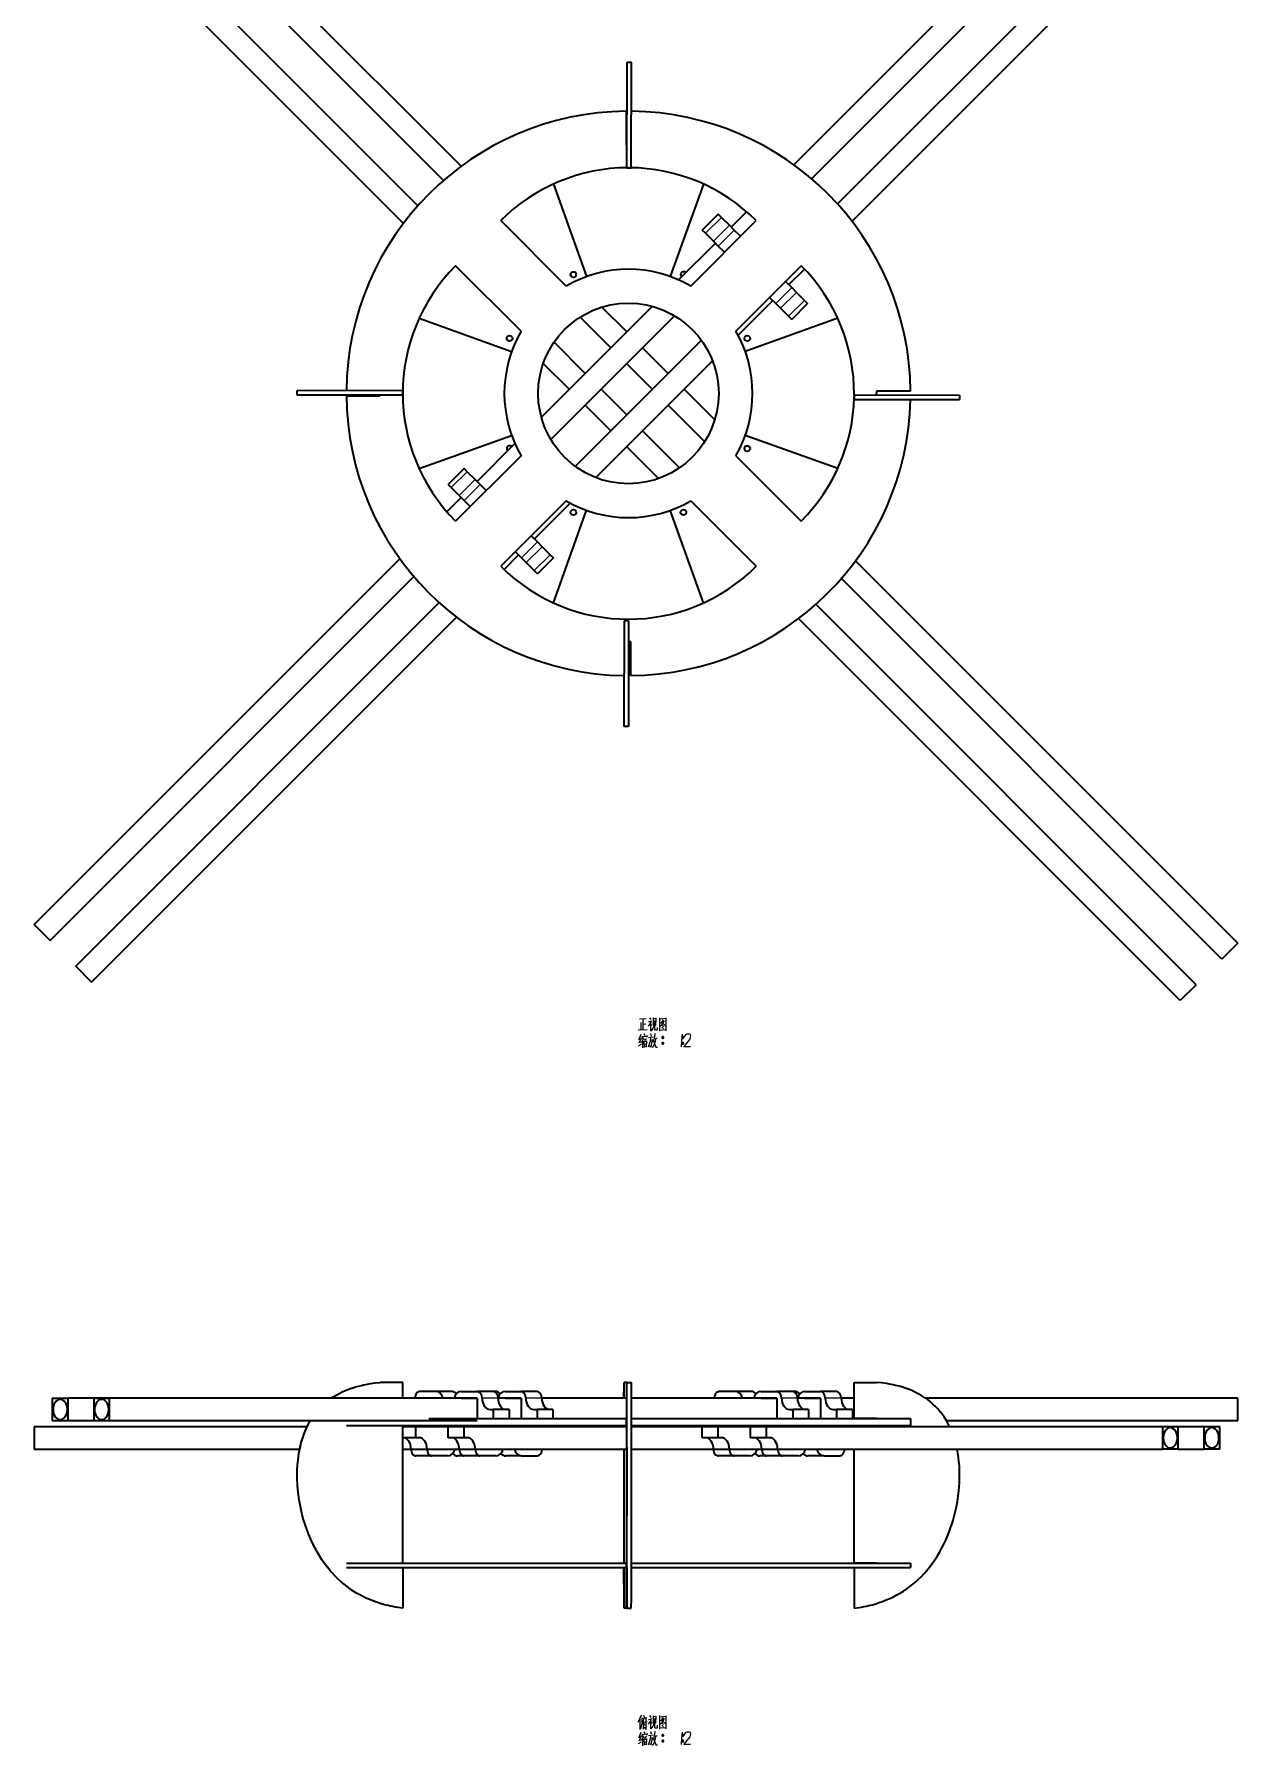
# Model space of a CAD drawing. Extents: x 100 to 1025, y 126 to 801.
# Drawn here: x 290.7 to 557.4, y 125.7 to 504.7 of the extents above; entities that cross this region are included whole.
import ezdxf

# ---------------------------------------------------------------- set-up
doc = ezdxf.new("R2010")
doc.units = 0

msp = doc.modelspace()

# ---------------------------------------------------------------- linework, layer by layer
at = {"color": 7, "lineweight": 35}
for p, q in [((459, 475.83), (540.69, 557.51)), ((462.96, 472.72), (544.22, 553.98)), ((381.4, 472.36), (303.9, 549.85)), ((385.32, 475.5), (307.44, 553.39)), ((468.7, 467.14), (549.88, 548.32)), ((375.71, 466.74), (298.25, 544.2)), ((471.92, 463.29), (553.42, 544.78)), ((372.52, 462.85), (294.71, 540.66)), ((422.02, 475.18), (422.07, 498.57)), ((423.02, 475.18), (423.07, 498.57)), ((405.75, 471.55), (413.1, 451.06)), ((439.03, 471.55), (431.67, 451.06)), ((408.59, 448.97), (394.1, 463.46)), ((436.18, 448.97), (450.67, 463.46)), ((398.59, 438.97), (384.1, 453.46)), ((446.18, 438.97), (460.67, 453.46)), ((403.09, 419.92), (427.65, 444.47)), ((376.01, 441.82), (396.5, 434.47)), ((405.2, 414.95), (432.61, 442.37)), ((468.76, 441.82), (448.27, 434.47)), ((410.59, 409.03), (438.54, 436.98)), ((415.16, 406.53), (441.04, 432.4)), ((372.39, 425.78), (348.99, 425.83)), ((372.39, 424.78), (348.99, 424.83)), ((472.38, 424.87), (495.77, 424.82)), ((472.38, 423.87), (495.77, 423.82)), ((376.01, 408.54), (396.5, 415.89)), ((468.76, 408.54), (448.27, 415.89)), ((398.59, 411.39), (384.1, 396.89)), ((446.18, 411.39), (460.67, 396.89)), ((408.59, 401.39), (394.1, 386.89)), ((405.75, 378.8), (413.1, 399.29)), ((439.03, 378.8), (431.67, 399.29)), ((436.18, 401.39), (450.67, 386.89)), ((290.73, 307.55), (371.74, 388.56)), ((557.4, 303.43), (472.71, 388.12)), ((294.26, 304.01), (374.85, 384.6)), ((553.87, 299.89), (469.57, 384.19)), ((299.92, 298.36), (380.42, 378.86)), ((303.45, 294.82), (384.28, 375.64)), ((544.67, 290.7), (460.06, 375.31)), ((548.21, 294.23), (463.94, 378.5)), ((421.43, 374.83), (421.38, 351.43)), ((422.43, 374.83), (422.38, 351.43)), ((379.71, 202.63), (298.25, 202.63)), ((388.9, 202.63), (307.44, 202.63)), ((446.06, 202.63), (423.06, 202.63)), ((455.25, 202.63), (423.06, 202.63)), ((548.21, 202.63), (488.26, 202.63)), ((557.4, 202.63), (488.26, 202.63)), ((388.9, 197.63), (307.44, 197.63)), ((378.19, 198.13), (421.89, 198.13)), ((423.06, 198.13), (466.58, 198.13)), ((557.4, 197.63), (492.87, 197.63)), ((290.73, 196.38), (351.22, 196.38)), ((299.92, 196.38), (351.22, 196.38)), ((372.39, 166.13), (372.39, 196.63)), ((372.39, 196.38), (422.02, 196.38)), ((372.39, 196.38), (422.02, 196.38)), ((378.19, 196.63), (421.89, 196.63)), ((422.02, 166.13), (422.02, 196.63)), ((423.07, 196.63), (466.58, 196.63)), ((423.07, 196.38), (540.69, 196.38)), ((423.07, 196.38), (549.88, 196.38)), ((290.73, 191.38), (349.56, 191.38)), ((372.39, 191.38), (422.02, 191.38)), ((421.43, 166.13), (421.43, 191.38)), ((423.07, 191.38), (540.69, 191.38)), ((472.38, 166.13), (472.38, 191.38)), ((472.38, 166.13), (472.38, 191.38)), ((378.19, 166.13), (421.89, 166.13)), ((378.19, 165.13), (421.89, 165.13)), ((423.06, 166.13), (466.58, 166.13)), ((423.06, 165.13), (466.58, 165.13))]:
    msp.add_line(p, q, dxfattribs=at)
at = {"color": 7, "lineweight": 35, "ltscale": 0.025}
for p, q in [((422.07, 498.57), (423.07, 498.57)), ((422.02, 475.18), (423.02, 475.18)), ((348.99, 424.83), (348.99, 425.83)), ((372.39, 424.78), (372.39, 425.78)), ((472.38, 424.87), (472.38, 423.87)), ((495.77, 424.82), (495.77, 423.82)), ((386.68, 407.85), (385.97, 408.56)), ((383.14, 404.32), (382.43, 405.03)), ((405.06, 389.47), (405.77, 388.76)), ((401.53, 385.93), (402.23, 385.23)), ((422.43, 374.83), (421.43, 374.83)), ((422.38, 351.43), (421.38, 351.43)), ((422.03, 206.13), (423.03, 206.13)), ((421.89, 166.13), (421.89, 165.13)), ((422.03, 165.13), (422.03, 166.13)), ((484.88, 166.13), (484.88, 165.13)), ((422.02, 156.13), (423.02, 156.13))]:
    msp.add_line(p, q, dxfattribs=at)
at = {"color": 7, "lineweight": 35, "ltscale": 0.1875}
for p, q in [((421.89, 487.68), (421.89, 480.18)), ((359.89, 424.68), (367.39, 424.68)), ((484.88, 425.68), (477.38, 425.68)), ((422.89, 362.68), (422.89, 370.18))]:
    msp.add_line(p, q, dxfattribs=at)
at = {"color": 7, "lineweight": 35, "ltscale": 0.003667}
for p, q in [((421.89, 480.18), (422.03, 480.18)), ((422.03, 198.13), (421.89, 198.13)), ((422.03, 196.63), (421.89, 196.63)), ((421.89, 166.13), (422.03, 166.13)), ((421.89, 165.13), (422.03, 165.13))]:
    msp.add_line(p, q, dxfattribs=at)
at = {"color": 7, "lineweight": 35, "ltscale": 0.125}
for p, q in [((442.3, 464.89), (438.76, 461.36)), ((462.1, 445.09), (458.56, 441.56)), ((294.26, 304.01), (290.73, 307.55)), ((557.4, 303.43), (553.87, 299.89)), ((303.45, 294.82), (299.92, 298.36)), ((548.21, 294.23), (544.67, 290.7)), ((472.38, 206.13), (477.38, 206.13)), ((294.71, 202.63), (294.71, 197.63)), ((298.25, 197.63), (298.25, 202.63)), ((303.9, 202.63), (303.9, 197.63)), ((307.44, 197.63), (307.44, 202.63)), ((557.4, 197.63), (557.4, 202.63)), ((477.38, 198.13), (472.38, 198.13)), ((290.73, 196.38), (290.73, 191.38)), ((540.69, 196.38), (540.69, 191.38)), ((544.22, 191.38), (544.22, 196.38)), ((549.88, 196.38), (549.88, 191.38)), ((553.42, 191.38), (553.42, 196.38)), ((477.38, 166.13), (472.38, 166.13))]:
    msp.add_line(p, q, dxfattribs=at)
at = {"color": 7, "lineweight": 13, "ltscale": 0.125}
for p, q in [((443.01, 464.18), (439.47, 460.65)), ((444.78, 462.42), (441.24, 458.88)), ((445.84, 461.36), (442.3, 457.82)), ((458.56, 448.63), (455.03, 445.09)), ((459.62, 447.57), (456.09, 444.03)), ((461.39, 445.8), (457.86, 442.26)), ((386.68, 407.85), (383.14, 404.32)), ((388.45, 406.09), (384.91, 402.55)), ((389.51, 405.03), (385.97, 401.49)), ((402.23, 392.3), (398.7, 388.76)), ((403.29, 391.24), (399.76, 387.7)), ((405.06, 389.47), (401.53, 385.93))]:
    msp.add_line(p, q, dxfattribs=at)
at = {"color": 7, "lineweight": 35, "ltscale": 0.025001}
for p, q in [((443.01, 464.18), (442.3, 464.89)), ((461.39, 445.8), (462.1, 445.09))]:
    msp.add_line(p, q, dxfattribs=at)
at = {"color": 7, "lineweight": 35, "ltscale": 0.0625}
for p, q in [((443.01, 464.18), (444.78, 462.42)), ((439.47, 460.65), (441.24, 458.88)), ((459.62, 447.57), (461.39, 445.8)), ((456.09, 444.03), (457.86, 442.26)), ((386.68, 407.85), (388.45, 406.09)), ((383.14, 404.32), (384.91, 402.55)), ((403.29, 391.24), (405.06, 389.47)), ((399.76, 387.7), (401.53, 385.93)), ((375.29, 193.88), (375.29, 196.38)), ((382.43, 193.88), (382.43, 196.38)), ((385.97, 193.88), (385.97, 196.38)), ((438.76, 193.88), (438.76, 196.38)), ((442.3, 193.88), (442.3, 196.38)), ((449.44, 193.88), (449.44, 196.38)), ((452.98, 193.88), (452.98, 196.38))]:
    msp.add_line(p, q, dxfattribs=at)
at = {"color": 7, "lineweight": 35, "ltscale": 0.120171}
msp.add_line((445.18, 462.01), (448.58, 465.41), dxfattribs=at)
at = {"color": 7, "lineweight": 35, "ltscale": 0.024999}
for p, q in [((439.47, 460.65), (438.76, 461.36)), ((457.86, 442.26), (458.56, 441.56))]:
    msp.add_line(p, q, dxfattribs=at)
at = {"color": 7, "lineweight": 35, "ltscale": 0.0375}
for p, q in [((441.24, 458.88), (442.3, 457.82)), ((444.78, 462.42), (445.84, 461.36)), ((458.56, 448.63), (459.62, 447.57)), ((455.03, 445.09), (456.09, 444.03)), ((388.45, 406.09), (389.51, 405.03)), ((384.91, 402.55), (385.97, 401.49)), ((402.23, 392.3), (403.29, 391.24)), ((398.7, 388.76), (399.76, 387.7)), ((421.89, 198.13), (421.89, 196.63)), ((422.03, 196.63), (422.03, 198.13)), ((484.88, 198.13), (484.88, 196.63))]:
    msp.add_line(p, q, dxfattribs=at)
at = {"color": 7, "lineweight": 35, "ltscale": 0.048224}
for p, q in [((447.2, 459.99), (445.84, 461.36)), ((443.66, 456.46), (442.3, 457.82)), ((390.87, 403.66), (389.51, 405.03)), ((387.33, 400.13), (385.97, 401.49))]:
    msp.add_line(p, q, dxfattribs=at)
at = {"color": 7, "lineweight": 35, "ltscale": 0.28787}
msp.add_line((433.51, 450.33), (441.65, 458.47), dxfattribs=at)
at = {"color": 7, "lineweight": 35, "ltscale": 0.002708}
for p, q in [((409.79, 451.04), (409.71, 451.12)), ((448.32, 412.5), (448.25, 412.58))]:
    msp.add_line(p, q, dxfattribs=at)
at = {"color": 7, "lineweight": 35, "ltscale": 0.122397}
msp.add_line((457.91, 449.28), (461.37, 452.74), dxfattribs=at)
at = {"color": 7, "lineweight": 35, "ltscale": 0.048222}
for p, q in [((457.2, 449.99), (458.56, 448.63)), ((400.87, 393.66), (402.23, 392.3)), ((397.33, 390.13), (398.7, 388.76))]:
    msp.add_line(p, q, dxfattribs=at)
at = {"color": 7, "lineweight": 35, "ltscale": 0.193586}
msp.add_line((422, 438.83), (416.53, 444.3), dxfattribs=at)
at = {"color": 7, "lineweight": 35, "ltscale": 0.271892}
msp.add_line((446.69, 438.05), (454.38, 445.74), dxfattribs=at)
at = {"color": 7, "lineweight": 35, "ltscale": 0.048223}
msp.add_line((453.66, 446.46), (455.03, 445.09), dxfattribs=at)
at = {"color": 7, "lineweight": 35, "ltscale": 0.239829}
msp.add_line((418.47, 435.29), (411.68, 442.07), dxfattribs=at)
at = {"color": 7, "lineweight": 35, "ltscale": 0.243681}
msp.add_line((412.81, 429.63), (405.92, 436.53), dxfattribs=at)
at = {"color": 7, "lineweight": 35, "ltscale": 0.2}
for p, q in [((431.19, 429.63), (425.54, 435.29)), ((427.66, 426.1), (422, 431.75)), ((422, 420.44), (416.34, 426.1)), ((418.47, 416.91), (412.81, 422.56)), ((422.02, 198.13), (422.02, 206.13)), ((472.38, 198.13), (472.38, 206.13)), ((472.38, 198.13), (472.38, 206.13))]:
    msp.add_line(p, q, dxfattribs=at)
at = {"color": 7, "lineweight": 35, "ltscale": 0.203096}
msp.add_line((409.27, 426.1), (403.53, 431.84), dxfattribs=at)
at = {"color": 7, "lineweight": 35, "ltscale": 0.002821}
msp.add_line((367.39, 424.68), (367.39, 424.79), dxfattribs=at)
at = {"color": 7, "lineweight": 35, "ltscale": 0.239683}
msp.add_line((441.51, 419.32), (434.73, 426.1), dxfattribs=at)
at = {"color": 7, "lineweight": 35, "ltscale": 0.000147247}
msp.add_line((472.39, 424.87), (472.38, 424.87), dxfattribs=at)
at = {"color": 7, "lineweight": 35, "ltscale": 0.0125}
msp.add_line((477.38, 425.68), (477.38, 425.18), dxfattribs=at)
at = {"color": 7, "lineweight": 35, "ltscale": 0.007969}
msp.add_line((477.38, 424.86), (477.38, 425.18), dxfattribs=at)
at = {"color": 7, "lineweight": 35, "ltscale": 0.285926}
msp.add_line((439.28, 414.47), (431.19, 422.56), dxfattribs=at)
at = {"color": 7, "lineweight": 35, "ltscale": 0.296308}
msp.add_line((388.85, 405.68), (397.23, 414.06), dxfattribs=at)
at = {"color": 7, "lineweight": 35, "ltscale": 0.249193}
msp.add_line((429.05, 406.32), (422, 413.37), dxfattribs=at)
at = {"color": 7, "lineweight": 35, "ltscale": 0.289778}
msp.add_line((433.73, 408.71), (425.54, 416.91), dxfattribs=at)
at = {"color": 7, "lineweight": 35, "ltscale": 0.125001}
for p, q in [((385.97, 408.56), (382.43, 405.03)), ((405.77, 388.76), (402.23, 385.23))]:
    msp.add_line(p, q, dxfattribs=at)
at = {"color": 7, "lineweight": 35, "ltscale": 0.111734}
msp.add_line((382.16, 398.98), (385.32, 402.14), dxfattribs=at)
at = {"color": 7, "lineweight": 35, "ltscale": 0.28033}
msp.add_line((401.58, 392.95), (409.51, 400.88), dxfattribs=at)
at = {"color": 7, "lineweight": 35, "ltscale": 0.11396}
msp.add_line((394.82, 386.19), (398.05, 389.41), dxfattribs=at)
at = {"color": 7, "lineweight": 35, "ltscale": 0.011687}
msp.add_line((422.89, 370.18), (422.42, 370.18), dxfattribs=at)
at = {"color": 7, "lineweight": 35, "ltscale": 0.124999}
for p, q in [((372.39, 206.13), (367.39, 206.13)), ((367.39, 166.13), (372.39, 166.13))]:
    msp.add_line(p, q, dxfattribs=at)
at = {"color": 7, "lineweight": 35, "ltscale": 0.087501}
for p, q in [((372.39, 202.63), (372.39, 206.13)), ((421.43, 202.63), (421.43, 206.13))]:
    msp.add_line(p, q, dxfattribs=at)
at = {"color": 7, "lineweight": 35, "ltscale": 0.000260162}
for p, q in [((421.43, 206.13), (421.42, 206.13)), ((421.42, 166.13), (421.43, 166.13))]:
    msp.add_line(p, q, dxfattribs=at)
at = {"color": 7, "lineweight": 35, "ltscale": 0.014854}
for p, q in [((422.02, 206.13), (421.43, 206.13)), ((422.02, 166.13), (421.43, 166.13)), ((422.02, 156.13), (421.43, 156.13))]:
    msp.add_line(p, q, dxfattribs=at)
at = {"color": 7, "lineweight": 35, "ltscale": 0.000260925}
for p, q in [((422.02, 206.13), (422.03, 206.13)), ((422.03, 198.13), (422.02, 198.13)), ((422.03, 166.13), (422.02, 166.13))]:
    msp.add_line(p, q, dxfattribs=at)
at = {"color": 7, "lineweight": 35, "ltscale": 0.088389}
for p, q in [((294.71, 202.63), (298.25, 202.63)), ((383.24, 204.13), (379.71, 204.13)), ((392.44, 204.13), (388.9, 204.13)), ((395.06, 204.13), (398.59, 204.13)), ((395.06, 202.63), (398.59, 202.63)), ((446.06, 204.13), (442.52, 204.13)), ((446.06, 202.63), (442.52, 202.63)), ((451.71, 204.13), (455.25, 204.13)), ((451.71, 202.63), (455.25, 202.63)), ((298.25, 197.63), (294.71, 197.63)), ((462.32, 200.13), (458.79, 200.13)), ((472.01, 200.13), (468.48, 200.13)), ((382.37, 196.38), (378.83, 196.38)), ((385.97, 196.38), (382.43, 196.38)), ((385.97, 193.88), (382.43, 193.88)), ((402.23, 196.38), (405.77, 196.38)), ((445.84, 196.38), (442.3, 196.38)), ((460.05, 196.38), (456.51, 196.38)), ((469.24, 196.38), (465.7, 196.38)), ((382.37, 189.88), (378.83, 189.88)), ((445.84, 189.88), (442.3, 189.88)), ((460.05, 189.88), (456.51, 189.88)), ((465.7, 189.88), (469.24, 189.88))]:
    msp.add_line(p, q, dxfattribs=at)
at = {"color": 7, "lineweight": 35, "ltscale": 0.088388}
for p, q in [((303.9, 202.63), (307.44, 202.63)), ((379.71, 204.13), (376.17, 204.13)), ((379.71, 202.63), (376.17, 202.63)), ((385.36, 204.13), (388.9, 204.13)), ((385.36, 202.63), (388.9, 202.63)), ((402.13, 204.13), (398.59, 204.13)), ((449.59, 204.13), (446.06, 204.13)), ((458.79, 204.13), (455.25, 204.13)), ((461.41, 204.13), (464.94, 204.13)), ((461.41, 202.63), (464.94, 202.63)), ((468.48, 204.13), (464.94, 204.13)), ((307.44, 197.63), (303.9, 197.63)), ((395.97, 200.13), (392.44, 200.13)), ((405.66, 200.13), (402.13, 200.13)), ((378.83, 196.38), (375.29, 196.38)), ((389.51, 196.38), (385.97, 196.38)), ((393.04, 196.38), (389.51, 196.38)), ((402.23, 196.38), (398.7, 196.38)), ((442.3, 196.38), (438.76, 196.38)), ((442.3, 193.88), (438.76, 193.88)), ((449.37, 196.38), (445.84, 196.38)), ((452.98, 196.38), (449.44, 196.38)), ((452.98, 193.88), (449.44, 193.88)), ((456.51, 196.38), (452.98, 196.38)), ((469.24, 196.38), (472.78, 196.38)), ((540.69, 196.38), (544.22, 196.38)), ((549.88, 196.38), (553.42, 196.38)), ((378.83, 189.88), (375.29, 189.88)), ((389.51, 189.88), (385.97, 189.88)), ((393.04, 189.88), (389.51, 189.88)), ((398.7, 189.88), (395.16, 189.88)), ((398.7, 189.88), (402.23, 189.88)), ((449.37, 189.88), (445.84, 189.88)), ((456.51, 189.88), (452.98, 189.88)), ((465.7, 189.88), (462.17, 189.88)), ((544.22, 191.38), (540.69, 191.38)), ((553.42, 191.38), (549.88, 191.38))]:
    msp.add_line(p, q, dxfattribs=at)
at = {"color": 7, "lineweight": 35, "ltscale": 0.1125}
for p, q in [((388.9, 202.63), (388.9, 198.13)), ((398.59, 202.63), (398.59, 198.13))]:
    msp.add_line(p, q, dxfattribs=at)
at = {"color": 7, "lineweight": 13, "ltscale": 0.088388}
for p, q in [((393.5, 202.63), (389.96, 202.63)), ((459.85, 202.63), (456.31, 202.63)), ((469.54, 202.63), (466, 202.63)), ((388.45, 191.38), (384.91, 191.38)), ((444.78, 191.38), (441.24, 191.38))]:
    msp.add_line(p, q, dxfattribs=at)
at = {"color": 7, "lineweight": 35, "ltscale": 0.012462}
msp.add_line((392.93, 204.13), (392.44, 204.13), dxfattribs=at)
at = {"color": 7, "lineweight": 35, "ltscale": 0.127367}
for p, q in [((398.59, 202.63), (393.5, 202.63)), ((464.94, 202.63), (459.85, 202.63))]:
    msp.add_line(p, q, dxfattribs=at)
at = {"color": 7, "lineweight": 13, "ltscale": 0.088389}
for p, q in [((403.19, 202.63), (399.65, 202.63)), ((377.77, 191.38), (374.23, 191.38)), ((455.45, 191.38), (451.92, 191.38))]:
    msp.add_line(p, q, dxfattribs=at)
at = {"color": 7, "lineweight": 35, "ltscale": 0.470898}
msp.add_line((422.02, 202.63), (403.19, 202.63), dxfattribs=at)
msp.add_line((422.02, 202.63), (403.19, 202.63), dxfattribs=at)
at = {"color": 7, "lineweight": 35, "ltscale": 0.112502}
for p, q in [((455.25, 202.63), (455.25, 198.13)), ((464.94, 202.63), (464.94, 198.13))]:
    msp.add_line(p, q, dxfattribs=at)
at = {"color": 7, "lineweight": 35, "ltscale": 0.012461}
msp.add_line((459.28, 204.13), (458.79, 204.13), dxfattribs=at)
at = {"color": 7, "lineweight": 35, "ltscale": 0.070996}
msp.add_line((472.38, 202.63), (469.54, 202.63), dxfattribs=at)
at = {"color": 7, "lineweight": 35, "ltscale": 0.070997}
msp.add_line((472.38, 202.63), (469.54, 202.63), dxfattribs=at)
at = {"color": 7, "lineweight": 35, "ltscale": 0.141422}
for p, q in [((303.9, 197.63), (298.25, 197.63)), ((544.22, 191.38), (549.88, 191.38))]:
    msp.add_line(p, q, dxfattribs=at)
at = {"color": 7, "lineweight": 35, "ltscale": 0.017678}
for p, q in [((391.73, 200.13), (392.44, 200.13)), ((401.42, 200.13), (402.13, 200.13)), ((443.01, 193.88), (442.3, 193.88))]:
    msp.add_line(p, q, dxfattribs=at)
at = {"color": 7, "lineweight": 35, "ltscale": 0.05}
for p, q in [((392.44, 200.13), (392.44, 198.13)), ((395.97, 200.13), (395.97, 198.13)), ((402.13, 200.13), (402.13, 198.13)), ((405.66, 200.13), (405.66, 198.13)), ((458.79, 200.13), (458.79, 198.13)), ((462.32, 200.13), (462.32, 198.13)), ((468.48, 200.13), (468.48, 198.13)), ((472.01, 200.13), (472.01, 198.13))]:
    msp.add_line(p, q, dxfattribs=at)
at = {"color": 7, "lineweight": 35, "ltscale": 0.017677}
for p, q in [((458.08, 200.13), (458.79, 200.13)), ((467.77, 200.13), (468.48, 200.13)), ((376, 193.88), (375.29, 193.88)), ((386.68, 193.88), (385.97, 193.88)), ((453.68, 193.88), (452.98, 193.88))]:
    msp.add_line(p, q, dxfattribs=at)
at = {"color": 7, "lineweight": 35, "ltscale": 0.457596}
for p, q in [((466.58, 198.13), (484.88, 198.13)), ((359.89, 196.63), (378.19, 196.63)), ((466.58, 196.63), (484.88, 196.63)), ((359.89, 166.13), (378.19, 166.13)), ((359.89, 165.13), (378.19, 165.13)), ((466.58, 166.13), (484.88, 166.13)), ((466.58, 165.13), (484.88, 165.13))]:
    msp.add_line(p, q, dxfattribs=at)
at = {"color": 7, "lineweight": 35, "ltscale": 0.072667}
for p, q in [((375.29, 196.38), (372.39, 196.38)), ((375.29, 193.88), (372.39, 193.88))]:
    msp.add_line(p, q, dxfattribs=at)
at = {"color": 7, "lineweight": 35, "ltscale": 0.00174}
for p, q in [((382.43, 196.38), (382.37, 196.38)), ((449.44, 196.38), (449.37, 196.38))]:
    msp.add_line(p, q, dxfattribs=at)
at = {"color": 7, "lineweight": 35, "ltscale": 0.070711}
for p, q in [((395.87, 196.38), (393.04, 196.38)), ((395.87, 196.38), (398.7, 196.38)), ((462.88, 196.38), (460.05, 196.38))]:
    msp.add_line(p, q, dxfattribs=at)
at = {"color": 7, "lineweight": 35, "ltscale": 0.026674}
msp.add_line((394.73, 196.38), (393.66, 196.38), dxfattribs=at)
at = {"color": 7, "lineweight": 35, "ltscale": 0.00625}
msp.add_line((421.38, 196.38), (421.38, 196.63), dxfattribs=at)
at = {"color": 7, "lineweight": 35, "ltscale": 0.006251}
for p, q in [((421.43, 196.38), (421.43, 196.63)), ((472.38, 196.38), (472.38, 196.63)), ((472.38, 196.38), (472.38, 196.63))]:
    msp.add_line(p, q, dxfattribs=at)
at = {"color": 7, "lineweight": 35, "ltscale": 0.026673}
msp.add_line((461.73, 196.38), (460.67, 196.38), dxfattribs=at)
at = {"color": 7, "lineweight": 35, "ltscale": 0.07071}
msp.add_line((462.88, 196.38), (465.7, 196.38), dxfattribs=at)
at = {"color": 7, "lineweight": 35, "ltscale": 0.036995}
for p, q in [((385.97, 189.88), (384.49, 189.88)), ((452.97, 189.88), (451.49, 189.88))]:
    msp.add_line(p, q, dxfattribs=at)
at = {"color": 7, "lineweight": 35, "ltscale": 0.225}
for p, q in [((372.39, 165.13), (372.39, 156.13)), ((421.43, 165.13), (421.43, 156.13)), ((422.02, 165.13), (422.02, 156.13)), ((472.38, 165.13), (472.38, 156.13)), ((472.38, 165.13), (472.38, 156.13))]:
    msp.add_line(p, q, dxfattribs=at)
at = {"color": 7, "lineweight": 13}
for points in [[(424.56, 284.22), (426.52, 284.33)], [(424.84, 286.64), (426.35, 286.71)], [(425.12, 285.83), (425.12, 284.26)], [(425.61, 286.64), (425.61, 285.48), (425.61, 284.29)], [(425.61, 285.52), (426.24, 285.59)], [(427.43, 286.25), (427.26, 285.76), (426.77, 285.03)], [(426.8, 286.04), (427.36, 286.11)], [(427.08, 286.92), (427.36, 286.5)], [(427.26, 285.76), (427.26, 283.98)], [(427.26, 285.59), (427.57, 285.27)], [(427.64, 284.26), (427.89, 284.61)], [(427.85, 286.88), (427.85, 285.2)], [(428.52, 286.71), (427.85, 286.64)], [(428.06, 285.24), (427.89, 284.61)], [(428.17, 286.29), (428.06, 285.24)], [(428.2, 284.26), (428.2, 285.34)], [(428.45, 285.13), (428.52, 286.81)], [(428.76, 284.78), (428.76, 284.15)], [(429.29, 286.92), (429.29, 285.45), (429.29, 283.94)], [(429.29, 286.88), (429.29, 285.48), (429.29, 284.08)], [(430.76, 286.74), (429.29, 286.6)], [(429.36, 284.99), (429.85, 285.41)], [(430.06, 286.46), (429.5, 285.66)], [(429.81, 285.9), (430.51, 285.17)], [(429.81, 284.82), (430.16, 284.43)], [(429.85, 286.11), (430.3, 286.18)], [(429.85, 285.41), (430.06, 285.69)], [(429.92, 285.2), (430.16, 284.92)], [(430.06, 285.69), (430.41, 286.32)], [(430.51, 285.17), (430.69, 285.2)], [(430.72, 284.12), (430.72, 285.48), (430.76, 286.88)], [(424.6, 280.72), (425.3, 281.11)], [(425.05, 282.16), (424.63, 282.02)], [(425.12, 283.17), (424.67, 282.09)], [(424.7, 281.39), (425.23, 281.56)], [(425.19, 282.4), (424.74, 281.39)], [(425.51, 281.88), (425.19, 281.39)], [(425.44, 282.86), (425.33, 282.3)], [(425.44, 282.72), (426.49, 282.86)], [(425.68, 282.44), (425.51, 281.88)], [(425.54, 281.95), (425.54, 280.23)], [(425.75, 282.16), (426.45, 282.26)], [(425.82, 283.35), (426, 282.96)], [(425.82, 281.74), (425.86, 280.34)], [(425.82, 281.63), (426.35, 281.7)], [(425.86, 281.07), (426.24, 281.14)], [(426.31, 280.58), (425.89, 280.51)], [(426.07, 282.19), (426, 281.63)], [(426.38, 281.81), (426.31, 280.41)], [(426.52, 282.96), (426.38, 282.51)], [(427.29, 282.58), (427.19, 281.67), (427.08, 281.25), (426.77, 280.37)], [(426.8, 282.51), (427.85, 282.65)], [(427.61, 282.09), (427.5, 281.25), (427.36, 280.41), (427.15, 280.69)], [(427.22, 281.91), (427.61, 281.98)], [(427.29, 283.42), (427.4, 282.86)], [(427.36, 283.98), (427.64, 284.26)], [(427.99, 280.83), (427.61, 280.3)], [(427.99, 282.09), (427.82, 281.53)], [(427.92, 281.84), (428.48, 280.41)], [(428.13, 282.72), (427.99, 282.09)], [(428.27, 281.46), (427.99, 280.83)], [(428.06, 282.33), (428.76, 282.47)], [(428.2, 283.45), (428.13, 282.72)], [(428.34, 284.15), (428.2, 284.26)], [(428.48, 282.4), (428.27, 281.46)], [(428.76, 284.15), (428.34, 284.15)], [(429.29, 284.19), (430.65, 284.29)], [(429.81, 282.54), (430.2, 282.54)], [(429.81, 281.28), (430.2, 281.28)], [(429.85, 282.65), (430.16, 282.65)], [(429.85, 282.4), (430.16, 282.4)], [(429.85, 281.39), (430.16, 281.39)], [(429.85, 281.14), (430.16, 281.14)], [(430.72, 284.01), (430.72, 284.12), (430.65, 284.29)], [(434.26, 283.28), (434.15, 281.88), (434.05, 280.48)], [(434.26, 282.54), (434.64, 282.54)], [(434.26, 281.28), (434.64, 281.28)], [(434.29, 282.65), (434.61, 282.65)], [(434.29, 282.4), (434.61, 282.4)], [(434.29, 281.39), (434.61, 281.39)], [(434.29, 281.14), (434.61, 281.14)], [(436.11, 280.48), (434.64, 280.48), (435.76, 281.81), (436.04, 282.23), (436.18, 282.82), (436.11, 283.17), (435.94, 283.28), (435.34, 283.28), (435.03, 283.14), (434.68, 282.58)], [(428.48, 280.41), (428.8, 280.41)], [(425.19, 132.45), (424.49, 130.84)], [(424.95, 131.79), (424.95, 130.56), (424.95, 129.3)], [(425.23, 130.04), (425.05, 129.41)], [(425.33, 130.67), (425.23, 130.04)], [(425.37, 131.96), (425.33, 130.67)], [(425.37, 131.72), (426.49, 131.89)], [(425.65, 131.09), (425.4, 130.63)], [(425.75, 131.61), (425.65, 131.09)], [(425.65, 131.09), (425.65, 129.34)], [(425.75, 132.42), (425.96, 131.93)], [(425.75, 130.91), (426.56, 131.05)], [(425.82, 130.67), (425.96, 130.25)], [(426.21, 129.3), (425.93, 129.76)], [(426.21, 131.72), (426.21, 130.53), (426.21, 129.3)], [(427.43, 131.68), (427.26, 131.19), (426.77, 130.46)], [(426.8, 131.47), (427.36, 131.54)], [(427.08, 132.35), (427.36, 131.93)], [(427.26, 131.19), (427.26, 129.41)], [(427.26, 131.02), (427.57, 130.7)], [(427.36, 129.41), (427.64, 129.69)], [(427.64, 129.69), (427.89, 130.04)], [(427.85, 132.31), (427.85, 130.63)], [(428.52, 132.14), (427.85, 132.07)], [(428.06, 130.67), (427.89, 130.04)], [(428.17, 131.72), (428.06, 130.67)], [(428.2, 129.69), (428.2, 130.77)], [(428.34, 129.58), (428.2, 129.69)], [(428.76, 129.58), (428.34, 129.58)], [(428.45, 130.56), (428.52, 132.24)], [(428.76, 130.21), (428.76, 129.58)], [(429.29, 132.35), (429.29, 130.88), (429.29, 129.37)], [(429.29, 132.31), (429.29, 130.91), (429.29, 129.51)], [(430.76, 132.17), (429.29, 132.03)], [(429.29, 129.62), (430.65, 129.72)], [(429.36, 130.42), (429.85, 130.84)], [(430.06, 131.89), (429.5, 131.09)], [(429.81, 131.33), (430.51, 130.6)], [(429.81, 130.25), (430.16, 129.86)], [(429.85, 131.54), (430.3, 131.61)], [(429.85, 130.84), (430.06, 131.12)], [(429.92, 130.63), (430.16, 130.35)], [(430.06, 131.12), (430.41, 131.75)], [(430.51, 130.6), (430.69, 130.63)], [(430.72, 129.44), (430.72, 129.55), (430.65, 129.72)], [(430.72, 129.55), (430.72, 130.91), (430.76, 132.31)], [(424.6, 126.15), (425.3, 126.54)], [(425.05, 127.59), (424.63, 127.45)], [(425.12, 128.6), (424.67, 127.52)], [(424.7, 126.82), (425.23, 126.99)], [(425.19, 127.83), (424.74, 126.82)], [(425.51, 127.31), (425.19, 126.82)], [(425.44, 128.29), (425.33, 127.73)], [(425.44, 128.15), (426.49, 128.29)], [(425.68, 127.87), (425.51, 127.31)], [(425.54, 127.38), (425.54, 125.66)], [(425.75, 127.59), (426.45, 127.69)], [(425.82, 128.78), (426, 128.39)], [(425.82, 127.17), (425.86, 125.77)], [(425.82, 127.06), (426.35, 127.13)], [(425.86, 126.5), (426.24, 126.57)], [(426.31, 126.01), (425.89, 125.94)], [(426.07, 127.62), (426, 127.06)], [(426.38, 127.24), (426.31, 125.84)], [(426.52, 128.39), (426.38, 127.94)], [(427.29, 128.01), (427.19, 127.1), (427.08, 126.68), (426.77, 125.8)], [(426.8, 127.94), (427.85, 128.08)], [(427.61, 127.52), (427.5, 126.68), (427.36, 125.84), (427.15, 126.12)], [(427.22, 127.34), (427.61, 127.41)], [(427.29, 128.85), (427.4, 128.29)], [(427.99, 126.26), (427.61, 125.73)], [(427.99, 127.52), (427.82, 126.96)], [(427.92, 127.27), (428.48, 125.84)], [(428.13, 128.15), (427.99, 127.52)], [(428.27, 126.89), (427.99, 126.26)], [(428.06, 127.76), (428.76, 127.9)], [(428.2, 128.88), (428.13, 128.15)], [(428.48, 127.83), (428.27, 126.89)], [(428.48, 125.84), (428.8, 125.84)], [(429.81, 127.97), (430.2, 127.97)], [(429.81, 126.71), (430.2, 126.71)], [(429.85, 128.08), (430.16, 128.08)], [(429.85, 127.83), (430.16, 127.83)], [(429.85, 126.82), (430.16, 126.82)], [(429.85, 126.57), (430.16, 126.57)], [(434.26, 128.71), (434.15, 127.31), (434.05, 125.91)], [(434.26, 127.97), (434.64, 127.97)], [(434.26, 126.71), (434.64, 126.71)], [(434.29, 128.08), (434.61, 128.08)], [(434.29, 127.83), (434.61, 127.83)], [(434.29, 126.82), (434.61, 126.82)], [(434.29, 126.57), (434.61, 126.57)], [(436.11, 125.91), (434.64, 125.91), (435.76, 127.24), (436.04, 127.66), (436.18, 128.25), (436.11, 128.6), (435.94, 128.71), (435.34, 128.71), (435.03, 128.57), (434.68, 128.01)]]:
    msp.add_lwpolyline(points, dxfattribs=at)
for points in [[(429.92, 282.33), (430.09, 282.33), (430.2, 282.44), (430.2, 282.61), (430.09, 282.72), (429.92, 282.72), (429.81, 282.61), (429.81, 282.44)], [(429.92, 281.07), (430.09, 281.07), (430.2, 281.18), (430.2, 281.35), (430.09, 281.46), (429.92, 281.46), (429.81, 281.35), (429.81, 281.18)], [(434.36, 282.33), (434.54, 282.33), (434.64, 282.44), (434.64, 282.61), (434.54, 282.72), (434.36, 282.72), (434.26, 282.61), (434.26, 282.44)], [(434.36, 281.07), (434.54, 281.07), (434.64, 281.18), (434.64, 281.35), (434.54, 281.46), (434.36, 281.46), (434.26, 281.35), (434.26, 281.18)], [(429.92, 127.76), (430.09, 127.76), (430.2, 127.87), (430.2, 128.04), (430.09, 128.15), (429.92, 128.15), (429.81, 128.04), (429.81, 127.87)], [(429.92, 126.5), (430.09, 126.5), (430.2, 126.61), (430.2, 126.78), (430.09, 126.89), (429.92, 126.89), (429.81, 126.78), (429.81, 126.61)], [(434.36, 127.76), (434.54, 127.76), (434.64, 127.87), (434.64, 128.04), (434.54, 128.15), (434.36, 128.15), (434.26, 128.04), (434.26, 127.87)], [(434.36, 126.5), (434.54, 126.5), (434.64, 126.61), (434.64, 126.78), (434.54, 126.89), (434.36, 126.89), (434.26, 126.78), (434.26, 126.61)]]:
    msp.add_lwpolyline(points, close=True, dxfattribs=at)
at = {"color": 7, "lineweight": 35}
for points in [[(356.5, 202.63), (357.12, 203.03), (357.76, 203.42), (358.42, 203.77), (359.11, 204.11), (359.82, 204.42), (360.56, 204.71), (361.33, 204.97), (361.94, 205.16), (362.57, 205.33), (363.21, 205.49), (363.7, 205.6), (364.2, 205.7), (365.23, 205.87), (366.29, 206.02), (367.39, 206.13)], [(356.51, 202.63), (357.12, 203.03), (357.76, 203.42), (358.42, 203.77), (359.11, 204.11), (359.83, 204.42), (360.57, 204.71), (361.33, 204.97), (361.94, 205.16), (362.57, 205.33), (363.21, 205.49), (363.7, 205.6), (364.2, 205.7), (365.23, 205.87), (366.29, 206.02), (367.39, 206.13)], [(421.4, 202.63), (421.41, 205.49), (421.42, 206.13)], [(422.02, 156.13), (422.04, 158.28), (422.05, 160.87), (422.06, 168.63), (422.07, 184.54), (422.06, 199.13), (422.05, 203.53), (422.05, 204.97), (422.03, 206.13)], [(423.02, 156.13), (423.04, 158.28), (423.05, 160.87), (423.06, 168.63), (423.07, 184.54), (423.06, 199.13), (423.05, 203.53), (423.05, 204.97), (423.03, 206.13)], [(493.54, 196.38), (493.17, 197.1), (492.77, 197.8), (492.34, 198.48), (491.88, 199.13), (491.42, 199.72), (490.93, 200.29), (490.41, 200.83), (489.86, 201.35), (489.29, 201.85), (488.69, 202.32), (488.06, 202.76), (487.41, 203.18), (486.72, 203.57), (486.01, 203.94), (485.33, 204.25), (484.63, 204.55), (483.89, 204.82), (483.14, 205.06), (482.36, 205.29), (481.56, 205.49), (481.07, 205.6), (480.57, 205.7), (479.54, 205.87), (478.48, 206.02), (477.38, 206.13)], [(372.39, 156.13), (371.27, 156.29), (370.72, 156.38), (370.18, 156.49), (369.64, 156.6), (369.12, 156.72), (368.34, 156.91), (367.57, 157.13), (366.82, 157.37), (366.09, 157.63), (365.26, 157.95), (364.46, 158.3), (363.67, 158.67), (362.91, 159.07), (362.16, 159.49), (361.43, 159.94), (360.73, 160.41), (360.04, 160.91), (359.37, 161.44), (358.72, 161.99), (358.09, 162.57), (357.48, 163.16), (356.89, 163.79), (356.32, 164.43), (355.99, 164.82), (355.67, 165.21), (355.06, 166.02), (354.47, 166.86), (353.92, 167.73), (353.39, 168.63), (352.87, 169.58), (352.38, 170.55), (351.92, 171.55), (351.5, 172.57), (351.1, 173.61), (350.74, 174.67), (350.41, 175.74), (350.12, 176.83), (349.85, 177.93), (349.62, 179.03), (349.43, 180.14), (349.27, 181.26), (349.15, 182.38), (349.06, 183.49), (349.01, 184.61), (348.99, 185.71), (349.02, 186.81), (349.08, 187.9), (349.12, 188.43), (349.18, 188.97), (349.27, 189.67), (349.37, 190.37), (349.49, 191.06), (349.68, 191.95), (349.9, 192.83), (350.16, 193.68), (350.44, 194.52), (350.75, 195.33), (351.1, 196.12), (351.29, 196.51), (351.48, 196.89), (351.68, 197.26), (351.89, 197.63)], [(372.39, 156.13), (371.27, 156.29), (370.72, 156.38), (370.18, 156.49), (369.65, 156.6), (369.12, 156.72), (368.34, 156.91), (367.58, 157.13), (366.82, 157.37), (366.09, 157.63), (365.26, 157.95), (364.46, 158.3), (363.68, 158.67), (362.91, 159.07), (362.16, 159.49), (361.44, 159.94), (360.73, 160.41), (360.04, 160.91), (359.37, 161.44), (358.72, 161.99), (358.09, 162.57), (357.48, 163.16), (356.89, 163.79), (356.32, 164.43), (355.99, 164.82), (355.68, 165.21), (355.06, 166.02), (354.48, 166.86), (353.92, 167.73), (353.39, 168.63), (352.87, 169.58), (352.38, 170.55), (351.93, 171.55), (351.5, 172.57), (351.11, 173.61), (350.74, 174.67), (350.41, 175.74), (350.12, 176.83), (349.86, 177.93), (349.63, 179.03), (349.43, 180.14), (349.27, 181.26), (349.15, 182.38), (349.06, 183.49), (349.01, 184.61), (349, 185.71), (349.02, 186.81), (349.08, 187.9), (349.12, 188.43), (349.18, 188.97), (349.27, 189.67), (349.37, 190.37), (349.5, 191.06), (349.69, 191.95), (349.91, 192.83), (350.16, 193.68), (350.44, 194.52), (350.76, 195.33), (351.1, 196.12), (351.29, 196.51), (351.48, 196.89), (351.68, 197.26), (351.89, 197.63)], [(472.38, 156.13), (473.49, 156.29), (474.04, 156.38), (474.59, 156.49), (475.12, 156.6), (475.65, 156.72), (476.43, 156.91), (477.19, 157.13), (477.94, 157.37), (478.68, 157.63), (479.5, 157.95), (480.31, 158.3), (481.09, 158.67), (481.86, 159.07), (482.6, 159.49), (483.33, 159.94), (484.04, 160.41), (484.73, 160.91), (485.4, 161.44), (486.05, 161.99), (486.68, 162.57), (487.29, 163.16), (487.88, 163.79), (488.45, 164.43), (488.77, 164.82), (489.09, 165.21), (489.7, 166.02), (490.29, 166.86), (490.85, 167.73), (491.38, 168.63), (491.84, 169.47), (492.28, 170.33), (492.69, 171.21), (493.08, 172.11), (493.44, 173.03), (493.78, 173.96), (493.97, 174.52), (494.16, 175.09), (494.33, 175.66), (494.49, 176.24), (494.65, 176.82), (494.79, 177.4), (495.05, 178.58), (495.27, 179.76), (495.37, 180.35), (495.45, 180.95), (495.53, 181.54), (495.59, 182.14), (495.67, 183.03), (495.73, 183.92), (495.76, 184.81), (495.77, 185.69), (495.75, 186.67), (495.71, 187.63), (495.63, 188.59), (495.52, 189.53), (495.38, 190.46), (495.21, 191.38)], [(421.43, 156.13), (421.41, 157.74), (421.39, 165.13)]]:
    msp.add_lwpolyline(points, dxfattribs=at)
for centre, radius in [((410.19, 451.52), 0.625), ((422.39, 425.18), 20), ((396.05, 437.38), 0.625), ((448.73, 437.38), 0.625), ((448.73, 412.98), 0.625), ((410.19, 398.84), 0.625), ((434.58, 398.84), 0.625)]:
    msp.add_circle(centre, radius, dxfattribs=at)
for centre, radius, start, end in [((422.39, 425.18), 62.5, 90.4584, 179.4238), ((422.39, 425.18), 62.5, 0.4584, 89.3928), ((422.39, 435.18), 40, 90.1404, 135), ((422.39, 435.18), 40, 45, 89.6207), ((412.39, 425.18), 40, 135, 225), ((422.39, 425.18), 27.5, 59.8998, 120.1002), ((434.58, 451.52), 0.625, 37.8257, 232.1743), ((432.39, 425.18), 40, 359.5583, 45), ((422.39, 425.18), 27.5, 149.8998, 210.1002), ((422.39, 425.18), 27.5, 329.8998, 30.1002), ((422.39, 425.18), 62.5, 180.4584, 269.0987), ((422.39, 425.18), 50, 359.9054, 0.0943), ((422.39, 425.18), 62.5, 270.4584, 358.7767), ((432.39, 425.18), 40, 315, 358.8466), ((396.05, 412.98), 0.625, 37.8257, 232.1743), ((422.39, 425.18), 27.5, 239.8998, 300.1002), ((422.39, 415.18), 40, 225, 315), ((422.39, 425.18), 50, 269.8821, 270.1181), ((15293.21, 185.21), 14871.83, 179.976263, 180.073542)]:
    msp.add_arc(centre, radius, start, end, dxfattribs=at)
for centre, major_axis, start_param, end_param in [((296.48, 200.13), (0, 2.24), 6.283185, 7.853982), ((296.48, 200.13), (0, 2.24), 3.141593, 6.283185), ((305.67, 200.13), (0, 2.24), 6.283185, 7.853982), ((305.67, 200.13), (0, 2.24), 3.141593, 6.283185), ((376.17, 202.63), (0, 1.5), 6.283185, 7.853982), ((379.71, 201.63), (0, 2.5), 5.123899, 6.283185), ((383.24, 201.63), (0, 2.5), 5.639757, 6.283185), ((385.36, 201.63), (0, 2.5), 6.283185, 7.442473), ((385.86, 202.63), (0, 1.5), 6.283185, 6.287054), ((388.9, 202.63), (0, 1.5), 4.712389, 6.283185), ((389.4, 201.63), (0, 2.5), 6.280409, 6.283185), ((391.73, 202.63), (0, 2.5), 1.570796, 3.141593), ((392.44, 202.63), (0, 1.5), 4.712389, 6.283185), ((392.93, 201.63), (0, 2.5), 5.639757, 6.283185), ((395.06, 201.63), (0, 2.5), 6.283185, 7.370461), ((395.26, 202.63), (0, 2.5), 1.570796, 3.141593), ((398.59, 202.63), (0, 1.5), 4.712389, 6.283185), ((401.42, 202.63), (0, 2.5), 1.570796, 3.141593), ((402.13, 202.63), (0, 1.5), 4.712389, 6.283185), ((404.95, 202.63), (0, 2.5), 1.570796, 3.141593), ((442.52, 202.63), (0, 1.5), 6.283185, 7.853982), ((446.06, 201.63), (0, 2.5), 5.123899, 6.283185), ((449.59, 201.63), (0, 2.5), 5.639757, 6.283185), ((451.71, 201.63), (0, 2.5), 6.283185, 7.442473), ((452.21, 202.63), (0, 1.5), 6.283185, 6.287054), ((455.25, 202.63), (0, 1.5), 4.712389, 6.283185), ((455.75, 201.63), (0, 2.5), 6.280409, 6.283185), ((458.08, 202.63), (0, 2.5), 1.570796, 3.141593), ((458.79, 202.63), (0, 1.5), 4.712389, 6.283185), ((459.28, 201.63), (0, 2.5), 5.639757, 6.283185), ((461.41, 201.63), (0, 2.5), 6.283185, 7.370461), ((461.61, 202.63), (0, 2.5), 1.570796, 3.141593), ((464.94, 202.63), (0, 1.5), 4.712389, 6.283185), ((467.77, 202.63), (0, 2.5), 1.570796, 3.141593), ((468.48, 202.63), (0, 1.5), 4.712389, 6.283185), ((471.31, 202.63), (0, 2.5), 1.570796, 3.141593), ((296.48, 200.13), (0, 2.24), 1.570796, 3.141593), ((305.67, 200.13), (0, 2.24), 1.570796, 3.141593), ((372.47, 191.38), (0, 2.5), 4.712389, 6.283185), ((376, 191.38), (0, 2.5), 4.712389, 6.283185), ((383.14, 191.38), (0, 2.5), 4.712389, 6.283185), ((386.68, 191.38), (0, 2.5), 4.712389, 6.283185), ((439.47, 191.38), (0, 2.5), 4.712389, 6.283185), ((443.01, 191.38), (0, 2.5), 4.712389, 6.283185), ((450.15, 191.38), (0, 2.5), 4.712389, 6.283185), ((453.68, 191.38), (0, 2.5), 4.712389, 6.283185), ((542.46, 193.88), (0, -2.24), 3.141593, 4.712389), ((542.46, 193.88), (0, -2.24), 4.712389, 6.283185), ((542.46, 193.88), (0, -2.24), 0, 3.141593), ((551.65, 193.88), (0, -2.24), 3.141593, 4.712389), ((551.65, 193.88), (0, -2.24), 4.712389, 6.283185), ((551.65, 193.88), (0, -2.24), 0, 3.141593), ((375.29, 191.38), (0, 1.5), 1.570796, 3.141593), ((378.83, 191.38), (0, 1.5), 1.570796, 3.141593), ((382.37, 192.38), (0, 2.5), 3.141593, 4.300878), ((384.49, 192.38), (0, 2.5), 2.498164, 3.141593), ((385.97, 191.38), (0, 1.5), 1.570796, 3.141593), ((389.51, 191.38), (0, 1.5), 1.570796, 3.141593), ((393.04, 192.38), (0, 2.5), 3.141593, 4.300878), ((395.16, 192.38), (0, 2.5), 2.498164, 3.141593), ((398.7, 192.38), (0, 2.5), 1.982305, 3.141593), ((402.23, 191.38), (0, 1.5), 3.141593, 4.712389), ((442.3, 191.38), (0, 1.5), 1.570796, 3.141593), ((445.84, 191.38), (0, 1.5), 1.570796, 3.141593), ((449.37, 192.38), (0, 2.5), 3.141593, 4.300878), ((451.49, 192.38), (0, 2.5), 2.498164, 3.141593), ((452.98, 191.38), (0, 1.5), 1.570796, 3.141593), ((456.51, 191.38), (0, 1.5), 1.570796, 3.141593), ((460.05, 192.38), (0, 2.5), 3.141593, 4.300878), ((462.17, 192.38), (0, 2.5), 2.498164, 3.141593), ((465.7, 192.38), (0, 2.5), 1.982305, 3.141593), ((469.24, 191.38), (0, 1.5), 3.141593, 4.712389)]:
    msp.add_ellipse(centre, major_axis=major_axis, ratio=0.707107, start_param=start_param, end_param=end_param, dxfattribs=at)

doc.saveas('drawing.dxf')
